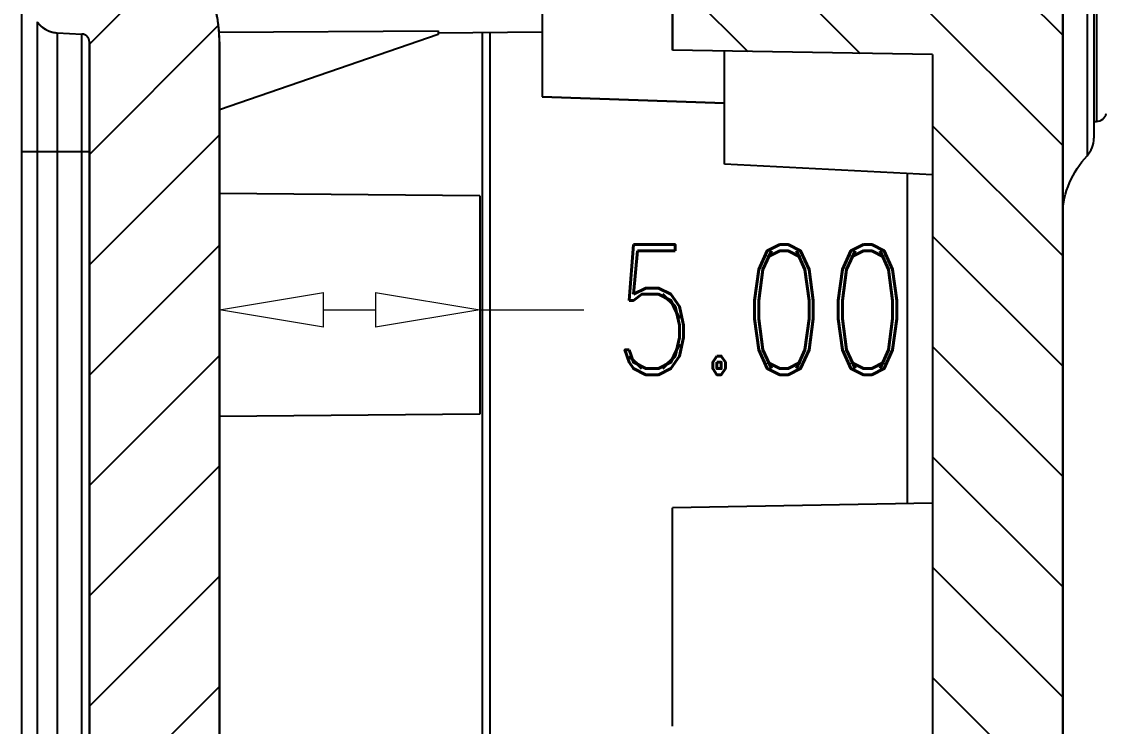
# Model space of a CAD drawing. Header units: millimetres. Extents: x 2243 to 2552, y 611 to 826.
# Drawn here: x 2349.59 to 2370.42, y 780.99 to 794.53 of the extents above; entities that cross this region are included whole.
import ezdxf

# ---------------------------------------------------------------- set-up
doc = ezdxf.new("R2010")
doc.units = ezdxf.units.MM
doc.layers.add('dim', color=82, linetype='Continuous', lineweight=9)
doc.styles.add('ROMAND', font='romand.shx', dxfattribs={"width": 0.75, "bigfont": 'gbcbig.shx'})
doc.dimstyles.new('YanXiu', dxfattribs={"dimtxt": 2.5, "dimasz": 2.2, "dimexe": 1, "dimexo": 0, "dimgap": 0.66, "dimtad": 0, "dimzin": 1, "dimdsep": 46, "dimtxsty": 'ROMAND', "dimblk": 'CLOSEDBLANK', "dimcen": 0, "dimclrd": 3, "dimclre": 3, "dimclrt": 7, "dimazin": 0, "dimtfac": 1, "dimtofl": 0, "dimtmove": 0, "dimatfit": 3, "dimldrblk": 'CLOSEDBLANK', "dimfxl": 0, "dimlwd": 5, "dimlwe": 5, "dimarcsym": 0})

# ---------------------------------------------------------------- blocks, each defined once
blk = doc.blocks.new('_ClosedBlank')
at = {"color": 0, "linetype": 'ByBlock', "lineweight": -2}
for p, q in [((-1, 0.1666666666666667), (0, 0)), ((-1, 0.1666666666666667), (-1, -0.1666666666666667)), ((0, 0), (-1, -0.1666666666666667))]:
    blk.add_line(p, q, dxfattribs=at)
blk = doc.blocks.new('*D43')
at = {"layer": 'Defpoints', "color": 0}
for p in [(2358.387058095431, 788.9947375616835), (2353.387058095431, 786.9415956885935), (2358.387058095431, 786.9852300275935)]:
    blk.add_point(p, dxfattribs=at)
at = {"layer": 'dim', "color": 3, "lineweight": 5}
for p, q in [((2353.387058095431, 786.9415956885935), (2353.387058095431, 789.4944875616834)), ((2358.387058095431, 786.9852300275935), (2358.387058095431, 789.4944875616834)), ((2355.387058095431, 788.9947375616835), (2356.387058095431, 788.9947375616835)), ((2358.387058095431, 788.9947375616835), (2360.387058095431, 788.9947375616835))]:
    blk.add_line(p, q, dxfattribs=at)
at = {"layer": 'dim', "color": 3, "lineweight": 5, "xscale": 2, "yscale": 2, "zscale": 2, "rotation": 180}
blk.add_blockref('_ClosedBlank', (2353.387058095431, 788.9947375616835), dxfattribs=at)
at = {"layer": 'dim', "color": 3, "lineweight": 5, "xscale": 2, "yscale": 2, "zscale": 2}
blk.add_blockref('_ClosedBlank', (2358.387058095431, 788.9947375616835), dxfattribs=at)
at = {"layer": 'dim', "color": 7, "insert": (2363.788593809717, 788.9947375616835), "char_height": 2.5, "attachment_point": 5, "style": 'ROMAND'}
blk.add_mtext('5.00', dxfattribs=at)

msp = doc.modelspace()

# ---------------------------------------------------------------- hatches: boundary and pattern name
at = {"linetype": 'Continuous'}
h = msp.add_hatch(dxfattribs=at)
h.set_pattern_fill('DEFAULT__6', color=2, scale=1.5, angle=45, style=0, pattern_type=0)
h.set_pattern_definition([(45, (1877.721180359231, 509.7330220554935), (-1.0606601718, 1.0606601718), [])])
edge = h.paths.add_edge_path()
edge.add_line((2359.587058095431, 700.2818469647935), (2359.587058095431, 701.6350645719936))
edge.add_arc((2359.087058076231, 700.2818469463934), 0.5000000192, 270.7340865112, 360.0000021001)
edge.add_arc((2359.590659234231, 661.1203422320934), 38.6647448615, 90.736794581, 100.7721933566)
edge.add_spline(control_points=[(2351.566764152731, 699.2712356673935), (2351.80267156633, 699.1090741609935), (2352.08282264813, 699.0502181053935), (2352.364041919531, 699.1037381001935)], knot_values=[0, 0, 0, 0, 1, 1, 1, 1], weights=[1, 0.94862834, 0.94862834, 1], degree=3, periodic=0)
edge.add_spline(control_points=[(2349.587058095431, 703.7829240433935), (2349.587058095431, 703.5656324944935), (2349.610440932631, 703.1359947128935), (2349.704022913331, 702.5062420521934), (2349.852362120731, 701.8914936175935), (2350.056172958431, 701.2933494924935), (2350.32266023903, 700.7124847525935), (2350.655489640131, 700.1665423128935), (2351.068280965031, 699.6671788259935), (2351.390550928731, 699.3923637332935), (2351.566764144431, 699.2712357043935)], knot_values=[0, 0, 0, 0, 0.125, 0.25, 0.375, 0.5, 0.625, 0.75, 0.875, 1, 1, 1, 1], degree=3, periodic=0)
edge.add_line((2349.587058095431, 703.7829240433935), (2349.587058095431, 710.7588414242935))
edge.add_spline(control_points=[(2349.88200358913, 712.4599307653934), (2349.835672991031, 712.3609722516935), (2349.763326408231, 712.1640314730935), (2349.693249306431, 711.8932496811935), (2349.643397093131, 711.6208848723935), (2349.609509102031, 711.3361719315935), (2349.590781171731, 711.0470908553934), (2349.587058095431, 710.8550150328934), (2349.587058095431, 710.7588414242935)], knot_values=[0, 0, 0, 0, 0.1666666667, 0.3333333333, 0.5, 0.6666666667, 0.8333333333, 1, 1, 1, 1], degree=3, periodic=0)
edge.add_spline(control_points=[(2350.265936489231, 712.7982457956934), (2350.22630566623, 712.7946999302935), (2350.15090398033, 712.7722543011935), (2350.046115301231, 712.6987915437935), (2349.95646593223, 712.5964601663935), (2349.904911301331, 712.5088697150935), (2349.881999795831, 712.4599325412935)], knot_values=[0, 0, 0, 0, 0.25, 0.5, 0.75, 1, 1, 1, 1], degree=3, periodic=0)
edge.add_arc((2328.741222495431, 953.4686415551935), 241.6310287292, 275.1107352841, 275.2247730756)
edge.add_spline(control_points=[(2350.887058095431, 713.1254226563935), (2350.887058095431, 713.0971412702935), (2350.883426744431, 713.0434646306935), (2350.867600355731, 712.9715435155935), (2350.84044590643, 712.9084097309935), (2350.798992557631, 712.8590203482935), (2350.764432938531, 712.8433466171934), (2350.744908488831, 712.8415610774935)], knot_values=[0, 0, 0, 0, 0.2, 0.4, 0.6, 0.8, 1, 1, 1, 1], degree=3, periodic=0)
edge.add_line((2350.887058095431, 713.1254226563935), (2350.887058095431, 720.0652300275935))
edge.add_line((2353.387058095431, 720.0652300275935), (2350.887058095431, 720.0652300275935))
edge.add_line((2353.387058095431, 713.3313452270935), (2353.387058095431, 720.0652300275935))
edge.add_line((2353.387058095431, 713.3313452270935), (2357.587058095431, 711.8851692512935))
edge.add_line((2357.587058095431, 711.8587925705936), (2357.587058095431, 711.8851692512935))
edge.add_line((2360.28705809543, 711.8352300275935), (2357.587058095431, 711.8587925705936))
edge.add_line((2360.28705809543, 710.5852300275935), (2360.28705809543, 711.8352300275935))
edge.add_line((2351.587058095431, 710.5093062777935), (2360.28705809543, 710.5852300275935))
edge.add_line((2351.587058095431, 708.6611537772935), (2351.587058095431, 710.5093062777935))
edge.add_line((2351.587058095431, 708.6611537772935), (2360.28705809543, 708.5852300275935))
edge.add_line((2360.28705809543, 707.3352300275935), (2360.28705809543, 708.5852300275935))
edge.add_line((2360.28705809543, 707.3352300275935), (2357.587058095431, 707.3116674844936))
edge.add_line((2357.587058095431, 707.2852908037935), (2357.587058095431, 707.3116674844935))
edge.add_line((2352.087058095431, 705.3914889306935), (2357.587058095431, 707.2852908037935))
edge.add_line((2352.087058095431, 703.3073328500935), (2352.087058095431, 705.3914889306935))
edge.add_arc((2352.587058112131, 703.3073328343935), 0.5000000167, 179.9999982054, 268.9999925778)
edge.add_line((2358.437058095431, 702.7051439153935), (2352.57833184323, 702.8074089357935))
edge.add_line((2358.437058095431, 701.6651785539934), (2358.437058095431, 702.7051439153934))
edge.add_line((2359.587058095431, 701.6350645719936), (2358.437058095431, 701.6651785539935))
edge = h.paths.add_edge_path()
edge.add_line((2353.387058095431, 720.0652300275935), (2350.887058095431, 720.0652300275935))
edge.add_line((2353.387058095431, 720.0652300275935), (2350.887058095431, 720.0652300275935))
edge = h.paths.add_edge_path()
edge.add_line((2359.587058095431, 805.8884336991935), (2359.587058095431, 804.5352300275935))
edge.add_line((2358.437058095431, 804.5051162176935), (2359.587058095431, 804.5352300275936))
edge.add_line((2358.437058095431, 804.5051162176935), (2358.437058095431, 803.4651567028934))
edge.add_line((2352.578331892231, 803.3628922565936), (2358.437058095431, 803.4651567028935))
edge.add_spline(control_points=[(2352.087058095431, 802.8629684040935), (2352.087058092531, 803.1518243704933), (2352.28951991293, 803.3578510205934), (2352.578331885031, 803.3628922564935)], knot_values=[0, 0, 0, 0, 1, 1, 1, 1], weights=[1, 0.8088336338, 0.8088336338, 1], degree=3, periodic=0)
edge.add_line((2352.087058095431, 802.8629684090936), (2352.087058095431, 796.3852300275935))
edge.add_spline(control_points=[(2352.087058095531, 796.3852261095935), (2352.08706295103, 796.2879266003935), (2352.26794548113, 796.3081443303935), (2352.345282044331, 796.2490941949935)], knot_values=[0, 0, 0, 0, 1, 1, 1, 1], degree=3, periodic=0)
edge.add_spline(control_points=[(2353.387058095431, 794.1428853424935), (2353.387058095431, 794.984283287694), (2353.014022306031, 795.738468146994), (2352.345282987231, 796.2490934750936)], knot_values=[0, 0, 0, 0, 1, 1, 1, 1], weights=[1, 0.9308982656999999, 0.9308982656999999, 1], degree=3, periodic=0)
edge.add_line((2353.387058095431, 794.1428853424935), (2353.387058095431, 720.0652300275935))
edge.add_line((2353.387058095431, 720.0652300275935), (2350.887058095431, 720.0652300275935))
edge.add_line((2350.887058095431, 794.1428853424935), (2350.887058095431, 720.0652300275935))
edge.add_spline(control_points=[(2350.887058095431, 794.1428853424935), (2350.887058095431, 794.2271479064931), (2350.82905557393, 794.2882698108934), (2350.744908488831, 794.2926797727935)], knot_values=[0, 0, 0, 0, 1, 1, 1, 1], weights=[1, 0.8169162473, 0.8169162473, 1], degree=3, periodic=0)
edge.add_line((2350.26593183443, 794.3177818754934), (2350.74490848883, 794.2926797727935))
edge.add_spline(control_points=[(2349.88199662853, 794.5310627665935), (2349.97183245163, 794.4022599911931), (2350.109110013829, 794.326000558993), (2350.265931834131, 794.3177818755935)], knot_values=[0, 0, 0, 0, 1, 1, 1, 1], weights=[1, 0.9322601585, 0.9322601585, 1], degree=3, periodic=0)
edge.add_spline(control_points=[(2349.587058095431, 795.8852300425935), (2349.587058093631, 795.2218634385936), (2349.70306333483, 794.7876116560935), (2349.881994671431, 794.5310655724935)], knot_values=[0, 0, 0, 0, 1, 1, 1, 1], degree=3, periodic=0)
edge.add_line((2349.587058095431, 802.3852300275935), (2349.587058095431, 795.8852300275935))
edge.add_spline(control_points=[(2351.56604010603, 806.8987025341935), (2350.239890466531, 805.9858965430935), (2349.58705778163, 803.9982873810935), (2349.587058095431, 802.3852288643934)], knot_values=[0, 0, 0, 0, 1, 1, 1, 1], degree=3, periodic=0)
edge.add_spline(control_points=[(2352.363860531931, 807.0665708522936), (2352.082405680431, 807.1201364699932), (2351.802038117829, 807.061143770193), (2351.56603451103, 806.8986986829934)], knot_values=[0, 0, 0, 0, 1, 1, 1, 1], weights=[1, 0.9485477011, 0.9485477011, 1], degree=3, periodic=0)
edge.add_arc((2359.590888177331, 845.0525845744935), 38.6673915214, 259.2279342306, 269.2629165248)
edge.add_spline(control_points=[(2359.587058095431, 805.8884337073935), (2359.587058090731, 806.1783601723935), (2359.383366608231, 806.3846782159935), (2359.093463938231, 806.3883926626935)], knot_values=[0, 0, 0, 0, 1, 1, 1, 1], weights=[1, 0.8077479906999999, 0.8077479906999999, 1], degree=3, periodic=0)
h = msp.add_hatch(dxfattribs=at)
h.set_pattern_fill('DEFAULT__5', color=2, scale=1.5, angle=-45, style=0, pattern_type=0)
h.set_pattern_definition([(315, (1879.842500702831, 509.7330220554935), (1.0606601718, 1.0606601718), [])])
edge = h.paths.add_edge_path()
edge.add_line((2359.587058095431, 706.0852300275935), (2359.587058095431, 707.0352300275936))
edge.add_line((2359.587058095431, 707.0352300275935), (2360.587058095431, 707.2115570082934))
edge.add_line((2360.587058095431, 707.2115570082935), (2360.587058095431, 708.3352300275935))
edge.add_line((2360.587058095431, 708.3352300275935), (2363.087058095431, 708.2915923651935))
edge.add_line((2363.087058095431, 707.4352300275934), (2363.087058095431, 708.2915923651934))
edge.add_line((2363.087058095431, 707.4352300275934), (2364.587058095431, 707.4090474301935))
edge.add_line((2364.587058095431, 706.5852300275935), (2364.587058095431, 707.4090474301936))
edge.add_line((2368.587058095431, 706.5503225563934), (2364.587058095431, 706.5852300275934))
edge.add_line((2368.587058095431, 705.5852300275935), (2368.587058095431, 706.5503225563936))
edge.add_line((2369.990548576731, 705.5607320100935), (2368.587058095431, 705.5852300275935))
edge.add_spline(control_points=[(2369.99054857683, 705.5607320100935), (2370.106073365831, 705.5587155172935), (2370.187058095131, 705.4763048581937), (2370.187058095431, 705.3607624715935)], knot_values=[0, 0, 0, 0, 1, 1, 1, 1], weights=[1, 0.8088336334999999, 0.8088336334999999, 1], degree=3, periodic=0)
edge.add_line((2370.187058095431, 705.2918121026935), (2370.187058095431, 705.3607624709934))
edge.add_spline(control_points=[(2370.054217053331, 704.9524092450935), (2370.14064213283, 705.0459021000934), (2370.187050298629, 705.1644621710933), (2370.187058094431, 705.2917814870934)], knot_values=[0, 0, 0, 0, 1, 1, 1, 1], weights=[1, 0.9541499064, 0.9541499064, 1], degree=3, periodic=0)
edge.add_spline(control_points=[(2369.587058095431, 703.8352305982935), (2369.587058240731, 704.2430565104935), (2369.742782496731, 704.6154441667935), (2370.05423086353, 704.9523935671934)], knot_values=[0, 0, 0, 0, 1, 1, 1, 1], degree=3, periodic=0)
edge.add_line((2369.587058095431, 703.7829240433935), (2369.587058095431, 703.8352300275934))
edge.add_spline(control_points=[(2367.607352046431, 699.2712357043935), (2367.783018201931, 699.3919876869935), (2368.103946520031, 699.6656061865935), (2368.513710324831, 700.1600774764935), (2368.845091134331, 700.7008035434935), (2369.112178315331, 701.2788339066935), (2369.318206374131, 701.8788178179935), (2369.468707706831, 702.4982332858935), (2369.56355346493, 703.1334550752935), (2369.587058095431, 703.5649548359935), (2369.587058095431, 703.7829240433935)], knot_values=[0, 0, 0, 0, 0.125, 0.25, 0.375, 0.5, 0.625, 0.75, 0.875, 1, 1, 1, 1], degree=3, periodic=0)
edge.add_spline(control_points=[(2366.810074195731, 699.1037381192936), (2367.091293443931, 699.0502181302934), (2367.37144451203, 699.1090741893933), (2367.607351923831, 699.2712356962935)], knot_values=[0, 0, 0, 0, 1, 1, 1, 1], weights=[1, 0.94862834, 0.94862834, 1], degree=3, periodic=0)
edge.add_arc((2359.583563882531, 661.1214018209935), 38.6636821558, 79.22766882610001, 89.26334366459999)
edge.add_arc((2360.087058114631, 700.2818467557935), 0.5000000192, 179.9999979036999, 269.2659134891)
edge.add_line((2359.587058095431, 700.2818467740935), (2359.587058095431, 701.6850648540935))
edge.add_line((2358.587058095431, 701.7112509251936), (2359.587058095431, 701.6850648540935))
edge.add_line((2358.587058095431, 701.7112509251936), (2358.587058095431, 702.6850704780935))
edge.add_line((2366.59578433863, 702.8248640983935), (2358.587058095431, 702.6850704780935))
edge.add_arc((2366.587058078931, 703.3247874842936), 0.5000000165, 271.0000074015, 360.0000017754)
edge.add_line((2367.087058095431, 703.3247874997935), (2367.087058095431, 704.5852300275935))
edge.add_line((2363.087058095431, 704.7948611446934), (2367.087058095431, 704.5852300275934))
edge.add_line((2363.087058095431, 704.7948611446934), (2363.087058095431, 705.9630073342935))
edge.add_line((2363.087058095431, 705.9630073342935), (2359.587058095431, 706.0852300275935))
edge = h.paths.add_edge_path()
edge.add_line((2359.587058095431, 712.1352300275935), (2359.587058095431, 713.0852300275935))
edge.add_line((2363.087058095431, 713.2074527207935), (2359.587058095431, 713.0852300275935))
edge.add_line((2363.087058095431, 713.2074527207935), (2363.087058095431, 714.3755989103935))
edge.add_line((2363.087058095431, 714.3755989103935), (2367.087058095431, 714.5852300275935))
edge.add_line((2367.087058095431, 714.5852300275935), (2367.087058095431, 720.0652300275935))
edge.add_line((2369.587058095431, 720.0652300275935), (2367.087058095431, 720.0652300275935))
edge.add_line((2369.587058095431, 715.3352300275935), (2369.587058095431, 720.0652300275935))
edge.add_spline(control_points=[(2370.05423086353, 714.2180664878935), (2369.742782496731, 714.5550158882935), (2369.587058240731, 714.9274035445935), (2369.587058095431, 715.3352294567935)], knot_values=[0, 0, 0, 0, 1, 1, 1, 1], degree=3, periodic=0)
edge.add_spline(control_points=[(2370.187058095031, 713.8786785680935), (2370.18705284603, 714.0059988347929), (2370.140646390429, 714.1245605959929), (2370.054222039031, 714.2180554185935)], knot_values=[0, 0, 0, 0, 1, 1, 1, 1], weights=[1, 0.9541492608, 0.9541492608, 1], degree=3, periodic=0)
edge.add_line((2370.187058095431, 713.8096975840936), (2370.187058095431, 713.8786479101935))
edge.add_spline(control_points=[(2369.99054857683, 713.6097280449935), (2370.10607336583, 713.6117445377934), (2370.18705809513, 713.6941551968935), (2370.187058095431, 713.8096975834935)], knot_values=[0, 0, 0, 0, 1, 1, 1, 1], weights=[1, 0.8088336336, 0.8088336336, 1], degree=3, periodic=0)
edge.add_line((2369.990548576731, 713.6097280449935), (2368.587058095431, 713.5852300275935))
edge.add_line((2368.587058095431, 712.6201374986936), (2368.587058095431, 713.5852300275935))
edge.add_line((2368.587058095431, 712.6201374986936), (2364.587058095431, 712.5852300275935))
edge.add_line((2364.587058095431, 711.7614126248935), (2364.587058095431, 712.5852300275935))
edge.add_line((2363.087058095431, 711.7352300275935), (2364.587058095431, 711.7614126248935))
edge.add_line((2363.087058095431, 710.8788676898935), (2363.087058095431, 711.7352300275935))
edge.add_line((2360.587058095431, 710.8352300275935), (2363.087058095431, 710.8788676898935))
edge.add_line((2360.587058095431, 710.8352300275935), (2360.587058095431, 711.9589030467936))
edge.add_line((2359.587058095431, 712.1352300275935), (2360.587058095431, 711.9589030467935))
edge = h.paths.add_edge_path()
edge.add_line((2369.587058095431, 720.0652300275935), (2367.087058095431, 720.0652300275935))
edge.add_line((2369.587058095431, 720.0652300275935), (2367.087058095431, 720.0652300275935))
edge = h.paths.add_edge_path()
edge.add_line((2369.587058095431, 802.3852300275935), (2369.587058095431, 773.1114766265935))
edge.add_line((2369.28705809543, 773.0852300275935), (2369.587058095431, 773.1114766265936))
edge.add_line((2369.28705809543, 733.0852300275935), (2369.28705809543, 773.0852300275935))
edge.add_line((2369.28705809543, 733.0852300275935), (2369.587058095431, 733.0589834284935))
edge.add_line((2369.587058095431, 733.0589834284935), (2369.587058095431, 720.0652300275935))
edge.add_line((2369.587058095431, 720.0652300275935), (2367.087058095431, 720.0652300275935))
edge.add_line((2367.087058095431, 793.8979547028935), (2367.087058095431, 720.0652300275935))
edge.add_line((2367.087058095431, 793.8979547028935), (2362.087058095431, 793.9852300275935))
edge.add_line((2362.087058095431, 795.0852300275935), (2362.087058095431, 793.9852300275936))
edge.add_line((2367.587058095431, 795.1812328846935), (2362.087058095431, 795.0852300275935))
edge.add_line((2367.587058095431, 796.9892271703934), (2367.587058095431, 795.1812328846934))
edge.add_line((2367.587058095431, 796.9892271703934), (2362.087058095431, 797.0852300275934))
edge.add_line((2362.087058095431, 798.1852300275934), (2362.087058095431, 797.0852300275934))
edge.add_line((2367.087058095431, 798.2725053521935), (2362.087058095431, 798.1852300275935))
edge.add_line((2367.087058095431, 802.8455133440934), (2367.087058095431, 798.2725053521934))
edge.add_spline(control_points=[(2366.595784304431, 803.3454371915935), (2366.884596278231, 803.3403959564935), (2367.087058099531, 803.1343693049935), (2367.087058095431, 802.8455133369935)], knot_values=[0, 0, 0, 0, 1, 1, 1, 1], weights=[1, 0.8088336320999999, 0.8088336320999999, 1], degree=3, periodic=0)
edge.add_line((2358.587058095431, 803.4852300275935), (2366.59578429863, 803.3454371916935))
edge.add_line((2358.587058095431, 804.4590441059935), (2358.587058095431, 803.4852300275935))
edge.add_line((2359.587058095431, 804.4852300275935), (2358.587058095431, 804.4590441059935))
edge.add_line((2359.587058095431, 805.8884336991935), (2359.587058095431, 804.4852300275934))
edge.add_spline(control_points=[(2360.080652254631, 806.3883926626935), (2359.790749583031, 806.3846782170937), (2359.587058099231, 806.1783601724935), (2359.587058095431, 805.8884337057934)], knot_values=[0, 0, 0, 0, 1, 1, 1, 1], weights=[1, 0.8077479890000001, 0.8077479890000001, 1], degree=3, periodic=0)
edge.add_arc((2359.583228013531, 845.0525845745935), 38.6673915215, 270.7370834752, 280.7720657694)
edge.add_spline(control_points=[(2367.60808167913, 806.8986986834934), (2367.372078072432, 807.0611437702944), (2367.091710510232, 807.1201364698943), (2366.810255659131, 807.0665708523935)], knot_values=[0, 0, 0, 0, 1, 1, 1, 1], weights=[1, 0.9485477012000001, 0.9485477012000001, 1], degree=3, periodic=0)
edge.add_spline(control_points=[(2369.587058095431, 802.3852287352935), (2369.58705844413, 803.9982870762935), (2368.934225920631, 805.9858960288934), (2367.608076575031, 806.8987021966934)], knot_values=[0, 0, 0, 0, 1, 1, 1, 1], degree=3, periodic=0)

# ---------------------------------------------------------------- linework, layer by layer
at = {"color": 7, "linetype": 'Continuous'}
for p, q in [((2349.587058095431, 703.7852300275935), (2349.587058095431, 802.3852300275935)), ((2369.587058095431, 715.3352300275935), (2369.587057554031, 802.3870187135935)), ((2369.587058095431, 802.3852300275935), (2369.587058095431, 773.1114766265935)), ((2370.054232315131, 801.2180649174935), (2370.054232315131, 791.9523951375935)), ((2370.187058095431, 800.8786785706935), (2370.187058095431, 792.2917814843935)), ((2370.233602720831, 800.5564894841934), (2370.233602720831, 792.6139705708936)), ((2359.587058095431, 800.0852300275935), (2359.587058095431, 793.0852300275935)), ((2362.087058095431, 793.9852300275935), (2362.087058095431, 798.1852300275934)), ((2362.087058095431, 795.0852300275935), (2362.087058095431, 793.9852300275935)), ((2349.881996624331, 794.5310627724934), (2349.881996624331, 714.1352300275935)), ((2350.26593183443, 794.3177818754934), (2350.744908488831, 794.2926797727935)), ((2350.26593183443, 794.3177818754934), (2350.744908488831, 794.2926797727935)), ((2350.26593183453, 794.3177818672934), (2350.26593183443, 714.1354239880935)), ((2350.26593183443, 794.3177818754934), (2350.744908488831, 794.2926797727935)), ((2353.365806156431, 794.3271364056935), (2357.587058095431, 794.3570512591934)), ((2357.587058095431, 794.3570512591934), (2357.587058095431, 794.2852908037935)), ((2359.587058095431, 794.3291212200935), (2357.587058095431, 794.3116674844935)), ((2358.437058095431, 780.2952659254935), (2358.437058095431, 794.3190853220935)), ((2358.587058095431, 780.2939568952935), (2358.587058095431, 794.3203943522935)), ((2350.744908488831, 714.1352300275935), (2350.744908488831, 794.2926797727935)), ((2350.887058095431, 713.1254226563935), (2350.887058095431, 794.1428853424935)), ((2350.887058095431, 794.1428853424935), (2350.887058095431, 720.0652300275935)), ((2357.587058095431, 794.2852908037935), (2353.387058095431, 792.8391148279935)), ((2353.387058095431, 713.3313452270935), (2353.387058095431, 794.1428853424935)), ((2353.387058095431, 794.1428853424935), (2353.387058095431, 720.0652300275935)), ((2367.087058095431, 793.8979547028935), (2362.087058095431, 793.9852300275935)), ((2367.087058095431, 793.8979547028935), (2362.087058095431, 793.9852300275935)), ((2363.087058095431, 791.7948611446934), (2363.087058095431, 793.9677749625935)), ((2367.087058095431, 793.8979547028935), (2367.087058095431, 714.5852300275935)), ((2367.087058095431, 793.8979547028935), (2367.087058095431, 720.0652300275935)), ((2359.587058095431, 793.0852300275935), (2363.087058095431, 792.9630073342935)), ((2363.087058095431, 792.9630073342935), (2359.587058095431, 793.0852300275935)), ((2369.587058095431, 792.6026850924935), (2369.587058095431, 773.1114766265935)), ((2370.187058095431, 792.6131581313934), (2370.233602720831, 792.6139705708936)), ((2349.587058095431, 792.0352300275936), (2350.887058095431, 792.0352300275936)), ((2350.887058095431, 714.1352300275935), (2350.887058095431, 792.0352300275936)), ((2353.387058095431, 791.2288643664936), (2353.387058095431, 792.0352300275936)), ((2367.087058095431, 791.5852300275935), (2363.087058095431, 791.7948611446934)), ((2366.595784295931, 791.6109765963936), (2366.595784298431, 785.2639301361935)), ((2358.387058095431, 791.1852300275934), (2353.387058095431, 791.2288643664936)), ((2358.387058095431, 791.1852300275934), (2358.387058095431, 786.9852300275935)), ((2358.387058095431, 786.9852300275935), (2353.387058095431, 786.9415956885935)), ((2353.387058095431, 714.1352300275935), (2353.387058095431, 786.9415956885935)), ((2367.087058095431, 785.2725053521935), (2362.087058095431, 785.1852300275934)), ((2362.087058095431, 780.9859874818935), (2362.087058095431, 785.1844725731935))]:
    msp.add_line(p, q, dxfattribs=at)
for centre, radius, start, end in [((2350.737058095431, 794.1428853424935), 2.65, 0, 52.63594642249819), ((2350.292099812531, 794.8170441175935), 0.4999905852000001, 214.8896047306022, 266.9996849587954), ((2350.292099812531, 794.8170966428935), 0.5, 214.8945426681982, 266.9999999647977), ((2350.737058095431, 794.1428853424935), 0.15, 1.400461837342016e-09, 86.99999953009798), ((2350.737058095431, 794.1428853424935), 0.15, 0, 86.9999999999944), ((2370.230112239531, 792.8139401098936), 0.2, 271.0000000000018, 346.1829417744024), ((2369.687058095431, 792.2918121025934), 0.5, 317.249612266202, 359.9964914181984)]:
    msp.add_arc(centre, radius, start, end, dxfattribs=at)
for points, start_tangent, end_tangent in [([(2353.387058095431, 794.1428853424935), (2353.386802942231, 794.1796582510935), (2353.386034311831, 794.2165399756934), (2353.384747639531, 794.2535202289935), (2353.38293862303, 794.2905885366935), (2353.380603230931, 794.3277342451936), (2353.377737710431, 794.3649465301935), (2353.37433859573, 794.4022144054935), (2353.370402715131, 794.4395267315936), (2353.365927198631, 794.4768722261936), (2353.360909484031, 794.5142394731936), (2353.355347324431, 794.5516169333935), (2353.349238793231, 794.5889929550935), (2353.342582290531, 794.6263557849935), (2353.33537654783, 794.6636935794935), (2353.327620633231, 794.7009944159935), (2353.319313955031, 794.7382463049935), (2353.310456266231, 794.7754372017935), (2353.301047667231, 794.8125550190935), (2353.291088608931, 794.8495876391935), (2353.280579894731, 794.8865229266935), (2353.269522682331, 794.9233487409936), (2353.257918484631, 794.9600529496935), (2353.24576917073, 794.9966234408935), (2353.23307696553, 795.0330481367935), (2353.219844449231, 795.0693150061935), (2353.206074556231, 795.1054120778936), (2353.19177057363, 795.1413274535935), (2353.176936138731, 795.1770493207935), (2353.161575235931, 795.2125659655935), (2353.145692193931, 795.2478657856934), (2353.129291681131, 795.2829373025935), (2353.112378701531, 795.3177691743936), (2353.09495858943, 795.3523502077935), (2353.07703700413, 795.3866693699936), (2353.058619923131, 795.4207158007935), (2353.039713636331, 795.4544788236935), (2353.020324738431, 795.4879479570935), (2353.00046012123, 795.5211129252934), (2352.980126965931, 795.5539636685935), (2352.959332734531, 795.5864903536935), (2352.938085160831, 795.6186833832935), (2352.916392241231, 795.6505334051935), (2352.894262224931, 795.6820313212935), (2352.871703604031, 795.7131682955935), (2352.848725103231, 795.7439357627935), (2352.825335669231, 795.7743254347936), (2352.801544459531, 795.8043293085935), (2352.777360831731, 795.8339396716935), (2352.752794331831, 795.8631491087936), (2352.727854682731, 795.8919505065935), (2352.702551772631, 795.9203370591936), (2352.676895643231, 795.9483022716935), (2352.650896477531, 795.9758399647935), (2352.624564588131, 796.0029442770935), (2352.597910404631, 796.0296096687935), (2352.570944462331, 796.0558309228935), (2352.543677389231, 796.0816031474935), (2352.516119894431, 796.1069217767936), (2352.488282756331, 796.1317825713935), (2352.460176810131, 796.1561816185936), (2352.43181293623, 796.1801153318935), (2352.403202048731, 796.2035804501935), (2352.374355083631, 796.2265740362934), (2352.345282987231, 796.2490934750936)], (0, 1), (-0.7947955217008608, 0.6068773176551062)), ([(2349.88199662853, 794.5310627665935), (2349.88596723103, 794.5254524654936), (2349.890027204331, 794.5198801936936), (2349.894176147531, 794.5143479734935), (2349.898413601531, 794.5088578276935), (2349.902739048131, 794.5034117769935), (2349.907151910031, 794.4980118385936), (2349.911651550831, 794.4926600233935), (2349.916237274031, 794.4873583343935), (2349.920908323931, 794.4821087643935), (2349.925663885031, 794.4769132937935), (2349.930503082531, 794.4717738883935), (2349.935424982131, 794.4666924971934), (2349.940428590731, 794.4616710505935), (2349.945512856531, 794.4567114573936), (2349.950676669831, 794.4518156036935), (2349.955918863431, 794.4469853495934), (2349.961238213131, 794.4422225279935), (2349.966633438931, 794.4375289418936), (2349.97210320563, 794.4329063624934), (2349.977646123831, 794.4283565270935), (2349.983260751131, 794.4238811369935), (2349.988945593031, 794.4194818554935), (2349.994699104531, 794.4151603060935), (2350.000519691031, 794.4109180704935), (2350.006405710131, 794.4067566864935), (2350.012355473031, 794.4026776465935), (2350.018367245931, 794.3986823960936), (2350.024439251831, 794.3947723311935), (2350.030569672431, 794.3909487978935), (2350.036756649431, 794.3872130899936), (2350.042998287131, 794.3835664478935), (2350.049292653631, 794.3800100569936), (2350.055637783331, 794.3765450468935), (2350.062031678631, 794.3731724896935), (2350.068472312531, 794.3698933991934), (2350.07495762993, 794.3667087294934), (2350.081485550731, 794.3636193747935), (2350.088053971531, 794.3606261676935), (2350.094660767831, 794.3577298791935), (2350.10130379663, 794.3549312176935), (2350.10798089843, 794.3522308283934), (2350.114689899731, 794.3496292933935), (2350.121428615331, 794.3471271306935), (2350.128194850331, 794.3447247942935), (2350.134986403031, 794.3424226742935), (2350.141801066731, 794.3402210962935), (2350.148636632531, 794.3381203219935), (2350.155490891131, 794.3361205493935), (2350.162361635231, 794.3342219123936), (2350.169246662231, 794.3324244820935), (2350.17614377583, 794.3307282664935), (2350.183050788531, 794.3291332114935), (2350.189965523931, 794.3276392013935), (2350.19688581843, 794.3262460593935), (2350.203809523531, 794.3249535489936), (2350.210734508131, 794.3237613742936), (2350.217658659931, 794.3226691812935), (2350.224579887631, 794.3216765587935), (2350.231496122931, 794.3207830395935), (2350.238405321831, 794.3199881017936), (2350.24530546693, 794.3192911695935), (2350.25219456883, 794.3186916152936), (2350.259070667531, 794.3181887600936), (2350.265931834131, 794.3177818755935)], (0.572067752744148, -0.8202063680990659), (0.9986295347202141, -0.05233595689856791)), ([(2350.887058095431, 794.1428853424935), (2350.887023095231, 794.1461255318935), (2350.886916930231, 794.1493914659935), (2350.886737897531, 794.1526810985936), (2350.88648435913, 794.1559922761935), (2350.886154748631, 794.1593227393935), (2350.885747578531, 794.1626701250934), (2350.885261447931, 794.1660319689935), (2350.884695049331, 794.1694057089935), (2350.884047176231, 794.1727886887935), (2350.883316729831, 794.1761781625935), (2350.88250272603, 794.1795712993935), (2350.881604302231, 794.1829651891935), (2350.880620723431, 794.1863568484935), (2350.879551388731, 794.1897432271935), (2350.878395836531, 794.1931212156935), (2350.877153749831, 794.1964876522935), (2350.875824961431, 794.1998393318935), (2350.87440945763, 794.2031730137935), (2350.87290738203, 794.2064854315936), (2350.871319038831, 794.2097733015935), (2350.86964489493, 794.2130333331935), (2350.867885581531, 794.2162622385936), (2350.86604189543, 794.2194567427935), (2350.864114798931, 794.2226135940934), (2350.862105419531, 794.2257295742935), (2350.860015048431, 794.2288015092936), (2350.857845138631, 794.2318262791935), (2350.855597301731, 794.2348008285935), (2350.85327330463, 794.2377221768935), (2350.850875065031, 794.2405874275935), (2350.848404646231, 794.2433937781934), (2350.84586425113, 794.2461385288934), (2350.843256215931, 794.2488190916935), (2350.840583003131, 794.2514329978935), (2350.837847193331, 794.2539779063935), (2350.835051477231, 794.2564516100936), (2350.832198647031, 794.2588520422935), (2350.829291586731, 794.2611772825935), (2350.826333263331, 794.2634255614935), (2350.82332671623, 794.2655952649935), (2350.820275047731, 794.2676849372936), (2350.817181412631, 794.2696932840936), (2350.814049007631, 794.2716191742935), (2350.81088106173, 794.2734616406935), (2350.807680825031, 794.2752198809935), (2350.804451559431, 794.2768932564935), (2350.801196527931, 794.2784812918935), (2350.797918985131, 794.2799836725935), (2350.794622167931, 794.2814002426935), (2350.791309285831, 794.2827310015934), (2350.78798351263, 794.2839761000935), (2350.784647978031, 794.2851358366935), (2350.781305759331, 794.2862106516934), (2350.77795987433, 794.2872011229936), (2350.77461327433, 794.2881079596934), (2350.771268837831, 794.2889319963936), (2350.767929364431, 794.2896741865935), (2350.764597569931, 794.2903355962935), (2350.761276081331, 794.2909173969936), (2350.757967432931, 794.2914208588935), (2350.754674062331, 794.2918473433936), (2350.751398307831, 794.2921982967935), (2350.748142405931, 794.2924752420935), (2350.744908488831, 794.2926797727935)], (0, 1), (-0.9986295347509978, 0.05233595631118188)), ([(2369.587058095431, 790.8352300275935), (2370.054232315131, 791.9523951375935)], (0, 1), (0.6787726936546935, 0.7343484393315965))]:
    msp.add_spline(points, degree=3, dxfattribs=dict(at, start_tangent=start_tangent, end_tangent=end_tangent))

# ---------------------------------------------------------------- dimensions: what is measured, and where the dimension line sits
at = {"layer": 'dim'}
dim = msp.add_linear_dim(base=(2358.387058095431, 788.9947375616835), p1=(2353.387058095431, 786.9415956885935), p2=(2358.387058095431, 786.9852300275935), dimstyle='YanXiu', override={"dimasz": 2, "dimexe": 0.49975, "dimgap": 0.49975}, dxfattribs=at)
dim.commit()
dim.dimension.update_dxf_attribs({"geometry": '*D43', "text_midpoint": (2363.788593809717, 788.9947375616835)})

doc.saveas('drawing.dxf')
